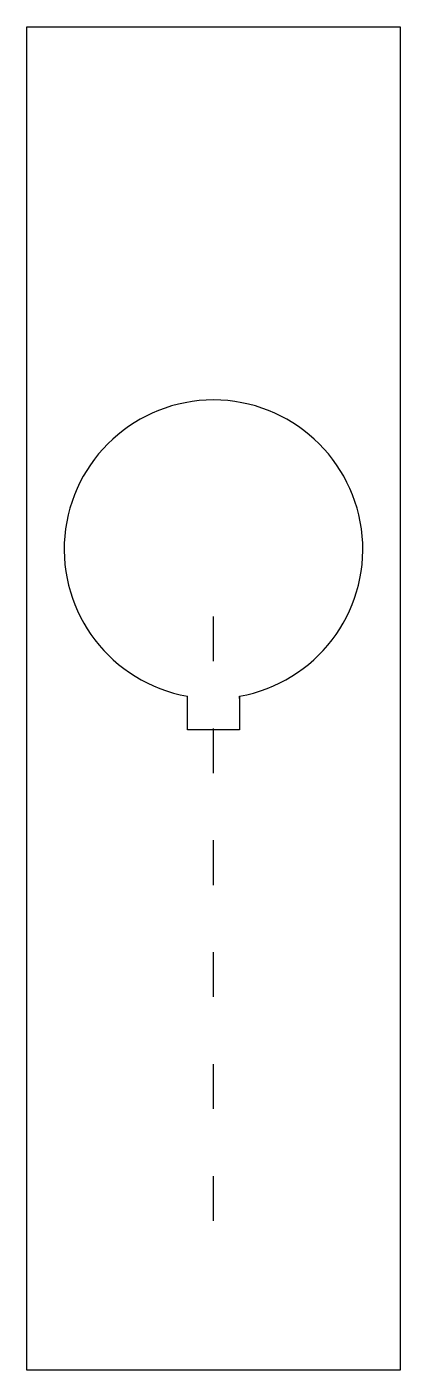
# Model space of a CAD drawing. Header units: millimetres. Extents: x 462 to 562, y 503 to 863.
import ezdxf

# ---------------------------------------------------------------- set-up
doc = ezdxf.new("R2010")
doc.units = ezdxf.units.MM
doc.linetypes.add('ACAD_ISO03W100', pattern=[30, 12, -18])
doc.layers.add('점선', color=90, linetype='ACAD_ISO03W100')

msp = doc.modelspace()

# ---------------------------------------------------------------- linework, layer by layer
for p, q in [((462.43, 502.67), (462.43, 862.67)), ((462.43, 862.67), (562.43, 862.67)), ((562.43, 862.67), (562.43, 502.67)), ((505.43, 674.28), (505.43, 683.28)), ((519.43, 682.67), (519.43, 683.28)), ((519.43, 683.28), (519.43, 674.28)), ((519.43, 674.28), (505.43, 674.28)), ((562.43, 502.67), (462.43, 502.67))]:
    msp.add_line(p, q)
msp.add_arc((512.43, 722.67), 40, 280.0787, 259.9213)
at = {"layer": '점선'}
for p, q in [((512.43, 542.67), (512.43, 722.67)), ((519.43, 682.67), (519.43, 683.28))]:
    msp.add_line(p, q, dxfattribs=at)

doc.saveas('drawing.dxf')
